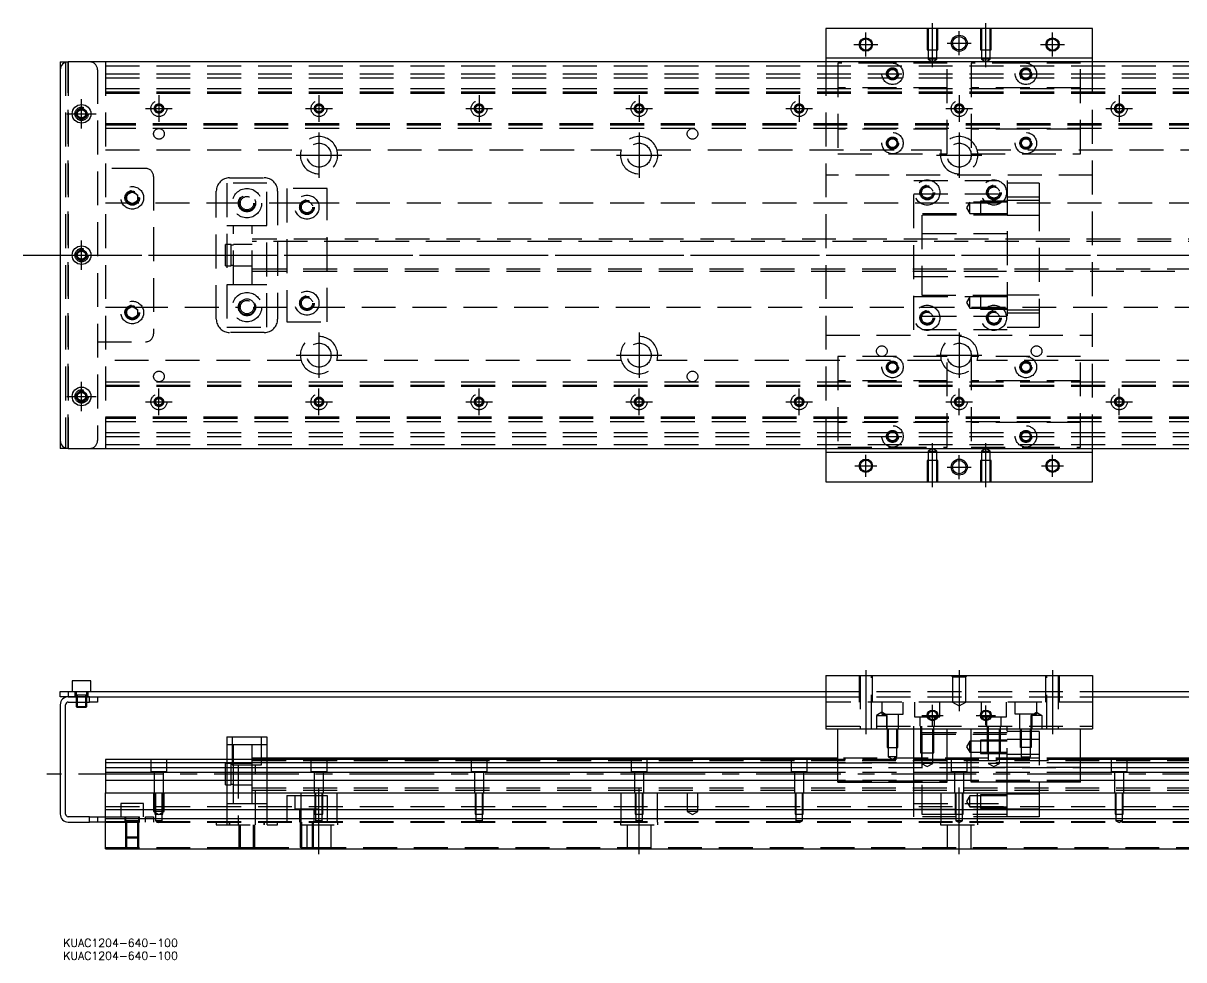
# Model space of a CAD drawing. Extents: x -14 to 856, y -264 to 87.
# Drawn here: x -13.9 to 421.2, y -264.3 to 87 of the extents above; entities that cross this region are included whole.
import ezdxf

# ---------------------------------------------------------------- set-up
doc = ezdxf.new("R2010")
doc.units = 0
doc.linetypes.add('CENTER', pattern=[50.8, 31.75, -6.35, 6.35, -6.35])
doc.linetypes.add('DASHED', pattern=[19.05, 12.7, -6.35])
doc.layers.get('0').update_dxf_attribs({"linetype": 'CONTINUOUS'})
doc.layers.add('CENTER', color=1, linetype='CENTER')
doc.styles.get("Standard").update_dxf_attribs({"font": 'txt.shx', "height": 3, "bigfont": 'bigfont.shx'})

# ---------------------------------------------------------------- blocks, each defined once
blk = doc.blocks.new('*U2')
at = {"color": 7, "linetype": 'CONTINUOUS'}
blk.add_text('KUAC1204-640-100', height=3, dxfattribs=at).set_placement((1.14, -259.45))
blk = doc.blocks.new('*U3')
at = {"color": 7, "linetype": 'CONTINUOUS'}
blk.add_text('KUAC1204-640-100', height=3, dxfattribs=at).set_placement((1.14, -264.3))

msp = doc.modelspace()

# ---------------------------------------------------------------- linework, layer by layer
at = {"color": 7, "linetype": 'CONTINUOUS'}
for p, q in [((387, 85), (287, 85)), ((287, 85), (287, 74)), ((387, 74), (387, 85)), ((287, 74), (387, 74)), ((287, 74), (287, 72.5)), ((387, 72.5), (387, 74)), ((0, 72.5), (0, -72.5)), ((0, 72.5), (3, 72.5)), ((671, 72.5), (3, 72.5)), ((6.5, 53.866026), (8, 54.73205)), ((6.5, 52.133974), (6.5, 53.866026)), ((8, 54.73205), (9.5, 53.866026)), ((9.5, 53.866026), (9.5, 52.133974)), ((8, 51.26795), (6.5, 52.133974)), ((9.5, 52.133974), (8, 51.26795)), ((6.5, 0.866026), (8, 1.73205)), ((6.5, -0.866026), (6.5, 0.866026)), ((8, 1.73205), (9.5, 0.866026)), ((9.5, 0.866026), (9.5, -0.866026)), ((8, -1.73205), (6.5, -0.866026)), ((9.5, -0.866026), (8, -1.73205)), ((6.5, -52.133974), (8, -51.26795)), ((6.5, -53.866026), (6.5, -52.133974)), ((8, -51.26795), (9.5, -52.133974)), ((9.5, -52.133974), (9.5, -53.866026)), ((8, -54.73205), (6.5, -53.866026)), ((9.5, -53.866026), (8, -54.73205)), ((3, -72.5), (0, -72.5)), ((3, -72.5), (671, -72.5)), ((287, -72.5), (287, -85)), ((387, -85), (387, -72.5)), ((387, -74), (287, -74)), ((287, -85), (387, -85)), ((11.5, -159.63), (4.5, -159.63)), ((4.5, -159.63), (4.5, -163.63)), ((11.5, -163.63), (11.5, -159.63)), ((287, -157.63), (387, -157.63)), ((287, -157.63), (287, -177.63)), ((387, -157.63), (387, -177.63)), ((0, -165.63), (0, -163.63)), ((0, -163.63), (3, -163.63)), ((3, -163.63), (3, -165.63)), ((3, -163.63), (287, -163.63)), ((387, -163.63), (671, -163.63)), ((3, -165.63), (0, -165.63)), ((0, -168.63), (0, -209.63)), ((2, -209.63), (2, -168.63)), ((3, -165.63), (11, -165.63)), ((11, -165.63), (3, -165.63)), ((3, -167.63), (11, -167.63)), ((6, -167.63), (6, -169.28)), ((6, -169.28), (10, -169.28)), ((6, -169.28), (6.35, -169.63)), ((6.35, -167.63), (6.35, -169.63)), ((9.65, -169.63), (6.35, -169.63)), ((9.65, -169.63), (9.65, -167.63)), ((9.65, -169.63), (10, -169.28)), ((10, -169.28), (10, -167.63)), ((11, -165.63), (287, -165.63)), ((11, -167.63), (11, -165.63)), ((14, -167.63), (11, -167.63)), ((14, -165.63), (14, -167.63)), ((387, -165.63), (663, -165.63)), ((287, -177.63), (387, -177.63)), ((291.5, -197.63), (291.5, -177.63)), ((332.5, -197.63), (332.5, -177.63)), ((341.5, -197.63), (341.5, -177.63)), ((382.5, -197.63), (382.5, -177.63)), ((62.5, -180.63), (62.5, -189.13)), ((62.5, -180.63), (77.5, -180.63)), ((77.5, -180.63), (77.5, -189.13)), ((291.5, -189.13), (17, -189.13)), ((17, -189.13), (17, -190.382272)), ((17, -190.382272), (17, -192.15668)), ((291.5, -190.382272), (17, -190.382272)), ((291.5, -188.63), (77.5, -188.63)), ((341.5, -189.13), (332.5, -189.13)), ((341.5, -190.382272), (332.5, -190.382272)), ((607, -188.63), (382.5, -188.63)), ((657, -189.13), (382.5, -189.13)), ((657, -190.382272), (382.5, -190.382272)), ((17, -192.15668), (291.5, -192.15668)), ((17, -192.15668), (17, -194.053076)), ((17, -194.053076), (17, -197.107372)), ((291.5, -194.053076), (17, -194.053076)), ((332.5, -192.15668), (341.5, -192.15668)), ((341.5, -194.053076), (332.5, -194.053076)), ((382.5, -192.15668), (657, -192.15668)), ((657, -194.053076), (382.5, -194.053076)), ((291.5, -197.107372), (17, -197.107372)), ((17, -197.107372), (17, -201.63)), ((291.5, -197.63), (332.5, -197.63)), ((341.5, -197.107372), (332.5, -197.107372)), ((382.5, -197.63), (341.5, -197.63)), ((657, -197.107372), (382.5, -197.107372)), ((17, -201.63), (657, -201.63)), ((17, -207.93), (17, -201.63)), ((17, -207.93), (657, -207.93)), ((17, -211.33), (17, -207.93)), ((11, -210.63), (3, -210.63)), ((3, -212.63), (11, -212.63)), ((11, -212.63), (11, -210.63)), ((11, -210.63), (14, -210.63)), ((14, -212.63), (11, -212.63)), ((14, -210.63), (14, -212.63)), ((14, -210.63), (17, -210.63)), ((17, -212.63), (14, -212.63)), ((17, -211.33), (657, -211.33)), ((17, -222.63), (17, -211.33)), ((17, -222.63), (657, -222.63))]:
    msp.add_line(p, q, dxfattribs=at)
at = {"color": 3, "linetype": 'DASHED'}
for p, q in [((325.000006, 85), (325.000006, 77)), ((325.35, 85), (325.35, 77)), ((328.65, 77), (328.65, 85)), ((328.999994, 77), (328.999994, 85)), ((345.000006, 85), (345.000006, 77)), ((345.35, 85), (345.35, 77)), ((348.65, 77), (348.65, 85)), ((348.999994, 77), (348.999994, 85)), ((325.000006, 77), (328.999994, 77)), ((325.35, 77), (325.35, 73.5)), ((328.65, 73.5), (328.65, 77)), ((345.000006, 77), (348.999994, 77)), ((345.35, 77), (345.35, 73.5)), ((348.65, 73.5), (348.65, 77)), ((2, 72.5), (2, -72.5)), ((3, 72.5), (3, -72.5)), ((3, -72.5), (3, 72.5)), ((3, 72.5), (3, -72.5)), ((3, -72.5), (3, 72.5)), ((17, 72.5), (17, -72.5)), ((17, 71), (657, 71)), ((287, 72.5), (287, -72.5)), ((291.5, 72), (291.5, 38)), ((312, 72), (291.5, 72)), ((332.5, 72), (312, 72)), ((328.65, 73.5), (325.35, 73.5)), ((325.35, 73.5), (327, 72.547372)), ((327, 72.547372), (328.65, 73.5)), ((332.5, 38), (332.5, 72)), ((362, 72), (341.5, 72)), ((341.5, 72), (341.5, 38)), ((348.65, 73.5), (345.35, 73.5)), ((345.35, 73.5), (347, 72.547372)), ((347, 72.547372), (348.65, 73.5)), ((382.5, 72), (362, 72)), ((382.5, 38), (382.5, 72)), ((387, -72.5), (387, 72.5)), ((14, 69.5), (14, -69.5)), ((17, 68), (657, 68)), ((17, 66.5), (657, 66.5)), ((17, 62.5), (657, 62.5)), ((17, 61.247728), (657, 61.247728)), ((17, 61.1147), (657, 61.1147)), ((17, 61.1), (657, 61.1)), ((332.5, 62.8), (291.5, 62.8)), ((382.5, 62.8), (341.5, 62.8)), ((17, 60.8), (657, 60.8)), ((6, 53), (6.030168, 53.346066)), ((657, 49.2), (17, 49.2)), ((657, 48.9), (17, 48.9)), ((657, 48.8853), (17, 48.8853)), ((657, 48.752272), (17, 48.752272)), ((657, 47.5), (17, 47.5)), ((332.5, 47.2), (291.5, 47.2)), ((382.5, 47.2), (341.5, 47.2)), ((17, 39.5), (90.291796, 39.5)), ((103.708204, 39.5), (210.291796, 39.5)), ((223.708204, 39.5), (330.291796, 39.5)), ((343.708204, 39.5), (450.291796, 39.5)), ((291.5, 38), (332.5, 38)), ((341.5, 38), (382.5, 38)), ((32, 32.5), (14, 32.5)), ((35, 29.5), (35, -29.5)), ((77.5, 27), (62.5, 27)), ((62.5, 27), (62.5, -27)), ((63.5, 29), (76.5, 29)), ((77.5, -27), (77.5, 27)), ((387, 30), (287, 30)), ((320, 28), (355, 28)), ((320, -28), (320, 28)), ((355, 28), (355, -28)), ((367, 27), (355, 27)), ((367, 27), (367, 21.748564)), ((25, 22.6547), (27, 23.809402)), ((25, 20.3453), (25, 22.6547)), ((27, 23.809402), (29, 22.6547)), ((29, 22.6547), (29, 20.3453)), ((29.483582, 21.786038), (29.5, 21.5)), ((58.5, -24), (58.5, 24)), ((81.5, 24), (81.5, -24)), ((100, 25), (85, 25)), ((85, 25), (85, -25)), ((100, -25), (100, 25)), ((320, 23), (355, 23)), ((26.359688, 19.5), (17, 19.5)), ((27, 19.190598), (25, 20.3453)), ((29, 20.3453), (27, 19.190598)), ((67.5, 19.5), (27.640312, 19.5)), ((91.030306, 19.5), (72.5, 19.5)), ((657, 19.5), (93.969694, 19.5)), ((341, 19.85352), (339.787564, 17.75352)), ((339.787564, 17.75352), (341, 15.65352)), ((341, 15.65352), (341, 19.85352)), ((355, 19.85352), (341, 19.85352)), ((345, 20.253516), (345, 15.253526)), ((355, 20.253516), (345, 20.253516)), ((367, 21.748564), (355, 21.748564)), ((367, 20.50352), (355, 20.50352)), ((367, 21.748564), (367, -21.748564)), ((355, 15.5), (320, 15.5)), ((323, 15), (323, -15)), ((355, 15), (323, 15)), ((341, 15.65352), (355, 15.65352)), ((345, 15.253526), (355, 15.253526)), ((355, 15.00352), (367, 15.00352)), ((65, 11), (62.5, 11)), ((65, -11), (65, 11)), ((72, 11), (65, 11)), ((72, 11), (65, 11)), ((72, -11), (72, 11)), ((77.5, 11), (72, 11)), ((367, 6), (72, 6)), ((607, 5.125), (72, 5.125)), ((355, 8), (320, 8)), ((367, 5.999994), (323, 5.999994)), ((607.005, 6), (367, 6)), ((6, 0), (6.023172, 0.30356)), ((62, 0), (62, 4)), ((64.1, 4), (62, 4)), ((62, -4), (62, 0)), ((64.1, 0), (64.1, 4)), ((65, 3.8), (64.1, 3.8)), ((64.1, -4), (64.1, 0)), ((72, 4), (65, 4)), ((72, 4), (65, 4)), ((62, -4), (64.1, -4)), ((64.1, -3.8), (65, -3.8)), ((65, -4), (72, -4)), ((65, -4), (72, -4)), ((72, -5.125), (607, -5.125)), ((72, -6), (367, -6)), ((320, -8), (355, -8)), ((323, -5.999994), (367, -5.999994)), ((367, -6), (607.005, -6)), ((62.5, -11), (65, -11)), ((65, -11), (72, -11)), ((65, -11), (72, -11)), ((72, -11), (77.5, -11)), ((320, -15.5), (355, -15.5)), ((323, -15), (355, -15)), ((341, -15.65352), (339.787564, -17.75352)), ((341, -19.85352), (341, -15.65352)), ((345, -15.65352), (341, -15.65352)), ((345, -15.253526), (345, -20.253516)), ((355, -15.253526), (345, -15.253526)), ((355, -15.65352), (345, -15.65352)), ((367, -15.00352), (355, -15.00352)), ((17, -19.5), (26.359688, -19.5)), ((24.5, -21.5), (24.534018, -21.088984)), ((25, -20.3453), (27, -19.190598)), ((25, -22.6547), (25, -20.3453)), ((27, -19.190598), (29, -20.3453)), ((27.640312, -19.5), (67.5, -19.5)), ((29, -20.3453), (29, -22.6547)), ((72.5, -19.5), (91.030306, -19.5)), ((93.969694, -19.5), (657, -19.5)), ((339.787564, -17.75352), (341, -19.85352)), ((341, -19.85352), (345, -19.85352)), ((345, -19.85352), (355, -19.85352)), ((345, -20.253516), (355, -20.253516)), ((355, -20.50352), (367, -20.50352)), ((367, -21.748564), (355, -21.748564)), ((367, -21.748564), (367, -27)), ((27, -23.809402), (25, -22.6547)), ((29, -22.6547), (27, -23.809402)), ((85, -25), (100, -25)), ((355, -23), (320, -23)), ((62.5, -27), (77.5, -27)), ((76.5, -29), (63.5, -29)), ((287, -30), (387, -30)), ((355, -28), (320, -28)), ((355, -27), (367, -27)), ((14, -32.5), (32, -32.5)), ((291.5, -38), (291.5, -72)), ((332.5, -38), (291.5, -38)), ((332.5, -72), (332.5, -38)), ((341.5, -38), (341.5, -72)), ((382.5, -38), (341.5, -38)), ((382.5, -72), (382.5, -38)), ((90.291796, -39.5), (17, -39.5)), ((210.291796, -39.5), (103.708204, -39.5)), ((330.291796, -39.5), (223.708204, -39.5)), ((450.291796, -39.5), (343.708204, -39.5)), ((17, -47.5), (657, -47.5)), ((332.5, -47.2), (291.5, -47.2)), ((382.5, -47.2), (341.5, -47.2)), ((17, -48.752272), (657, -48.752272)), ((17, -48.8853), (657, -48.8853)), ((17, -48.9), (657, -48.9)), ((17, -49.2), (657, -49.2)), ((6, -53), (6.030168, -52.653934)), ((657, -60.8), (17, -60.8)), ((657, -61.1), (17, -61.1)), ((657, -61.1147), (17, -61.1147)), ((657, -61.247728), (17, -61.247728)), ((657, -62.5), (17, -62.5)), ((332.5, -62.8), (291.5, -62.8)), ((382.5, -62.8), (341.5, -62.8)), ((17, -66.5), (657, -66.5)), ((17, -68), (657, -68)), ((17, -71), (657, -71)), ((291.5, -72), (312, -72)), ((312, -72), (332.5, -72)), ((327, -72.547372), (325.35, -73.5)), ((325.35, -73.5), (327, -73.5)), ((325.35, -73.5), (325.35, -77)), ((328.65, -73.5), (327, -72.547372)), ((327, -73.5), (328.65, -73.5)), ((328.65, -77), (328.65, -73.5)), ((341.5, -72), (362, -72)), ((347, -72.547372), (345.35, -73.5)), ((345.35, -73.5), (347, -73.5)), ((345.35, -73.5), (345.35, -77)), ((348.65, -73.5), (347, -72.547372)), ((347, -73.5), (348.65, -73.5)), ((348.65, -77), (348.65, -73.5)), ((362, -72), (382.5, -72)), ((328.999994, -77), (325.000006, -77)), ((325.000006, -77), (325.000006, -85)), ((325.35, -77), (325.35, -85)), ((328.65, -85), (328.65, -77)), ((328.999994, -85), (328.999994, -77)), ((348.999994, -77), (345.000006, -77)), ((345.000006, -77), (345.000006, -85)), ((345.35, -77), (345.35, -85)), ((348.65, -85), (348.65, -77)), ((348.999994, -85), (348.999994, -77)), ((299.500006, -157.63), (299.500006, -167.63)), ((299.9, -157.63), (299.9, -177.63)), ((304.1, -177.63), (304.1, -157.63)), ((304.499994, -167.63), (304.499994, -157.63)), ((334.5, -158.13), (334, -157.63)), ((334.5, -158.13), (334.5, -167.63)), ((334.5, -158.13), (339.5, -158.13)), ((339.5, -158.13), (340, -157.63)), ((339.5, -167.63), (339.5, -158.13)), ((369.500006, -167.63), (369.500006, -157.63)), ((369.9, -177.63), (369.9, -157.63)), ((374.1, -157.63), (374.1, -177.63)), ((374.499994, -157.63), (374.499994, -167.63)), ((5.5, -163.63), (5.5, -165.63)), ((6, -163.63), (6, -167.63)), ((10, -165.03), (6, -165.03)), ((6.35, -165.03), (6.35, -167.63)), ((9.65, -167.63), (9.65, -165.03)), ((10, -167.63), (10, -163.63)), ((10.5, -165.63), (10.5, -163.63)), ((287, -163.63), (387, -163.63)), ((287, -165.63), (387, -165.63)), ((334.5, -167.63), (287, -167.63)), ((308, -167.63), (308, -172.13)), ((316, -172.13), (316, -167.63)), ((320.25, -167.63), (320.25, -173.13)), ((329.75, -173.13), (329.75, -167.63)), ((339.5, -167.63), (334.5, -167.63)), ((334.5, -167.63), (337, -169.073376)), ((337, -169.073376), (339.5, -167.63)), ((387, -167.63), (339.5, -167.63)), ((345.25, -167.63), (345.25, -173.13)), ((354.75, -173.13), (354.75, -167.63)), ((358, -172.13), (358, -167.63)), ((366, -167.63), (366, -172.13)), ((308, -171.4753), (306, -172.63)), ((306, -172.63), (310, -172.63)), ((306, -172.63), (306, -177.63)), ((310, -172.63), (308, -171.4753)), ((308, -172.13), (316, -172.13)), ((309.75, -172.13), (309.75, -177.63)), ((310, -177.63), (310, -172.63)), ((314.25, -177.63), (314.25, -172.13)), ((320.25, -173.13), (329.75, -173.13)), ((322.25, -173.13), (322.25, -176.63)), ((327.75, -176.63), (327.75, -173.13)), ((345.25, -173.13), (354.75, -173.13)), ((347.25, -173.13), (347.25, -176.63)), ((352.75, -176.63), (352.75, -173.13)), ((366, -172.13), (358, -172.13)), ((359.75, -177.63), (359.75, -172.13)), ((364, -172.63), (366, -171.4753)), ((368, -172.63), (364, -172.63)), ((364, -177.63), (364, -172.63)), ((364.25, -172.13), (364.25, -177.63)), ((366, -171.4753), (368, -172.63)), ((368, -172.63), (368, -177.63)), ((287, -176.63), (387, -176.63)), ((310.000006, -177.63), (310.000006, -184.63)), ((310.35, -177.63), (310.35, -184.63)), ((313.65, -184.63), (313.65, -177.63)), ((313.999994, -184.63), (313.999994, -177.63)), ((320, -177.63), (320, -176.63)), ((320, -189.13), (320, -177.63)), ((322.500006, -176.63), (322.500006, -186.63)), ((322.9, -176.63), (322.9, -190.63)), ((327.1, -190.63), (327.1, -176.63)), ((327.499994, -186.63), (327.499994, -176.63)), ((347.500006, -176.63), (347.500006, -186.63)), ((347.9, -176.63), (347.9, -190.63)), ((352.1, -190.63), (352.1, -176.63)), ((352.499994, -186.63), (352.499994, -176.63)), ((355, -177.63), (355, -176.63)), ((355, -197.63), (355, -177.63)), ((360.000006, -184.63), (360.000006, -177.63)), ((360.35, -184.63), (360.35, -177.63)), ((363.65, -177.63), (363.65, -184.63)), ((363.999994, -177.63), (363.999994, -184.63)), ((64.5, -180.63), (64.5, -191.13)), ((75.5, -191.13), (75.5, -180.63)), ((355, -179.13), (320, -179.13)), ((323, -179.63), (323, -209.63)), ((323, -179.63), (355, -179.63)), ((341, -182.28), (339.787564, -184.38)), ((341, -186.48), (341, -182.28)), ((345, -182.28), (341, -182.28)), ((345, -181.880006), (345, -186.879994)), ((347.500006, -181.880006), (345, -181.880006)), ((355, -182.28), (345, -182.28)), ((352.499994, -181.880006), (347.500006, -181.880006)), ((355, -181.880006), (352.499994, -181.880006)), ((360.000006, -178.63), (355, -178.63)), ((367, -181.63), (355, -181.63)), ((363.999994, -178.63), (360.000006, -178.63)), ((367, -178.63), (363.999994, -178.63)), ((367, -178.63), (367, -197.63)), ((65, -183.63), (62.5, -183.63)), ((65, -189.13), (65, -183.63)), ((72, -183.63), (65, -183.63)), ((72, -189.13), (72, -183.63)), ((77.5, -183.63), (72, -183.63)), ((310.000006, -184.63), (313.999994, -184.63)), ((310.35, -184.63), (310.35, -188.13)), ((313.65, -188.13), (313.65, -184.63)), ((322.500006, -186.63), (327.499994, -186.63)), ((339.787564, -184.38), (341, -186.48)), ((341, -186.48), (345, -186.48)), ((345, -186.48), (355, -186.48)), ((345, -186.879994), (355, -186.879994)), ((347.500006, -186.63), (352.499994, -186.63)), ((363.999994, -184.63), (360.000006, -184.63)), ((360.35, -188.13), (360.35, -184.63)), ((363.65, -184.63), (363.65, -188.13)), ((34, -189.13), (34, -193.63)), ((40, -193.63), (40, -189.13)), ((62, -198.63), (62, -190.63)), ((62.5, -190.63), (62, -190.63)), ((62.5, -189.13), (62.5, -201.63)), ((64.1, -190.63), (62.5, -190.63)), ((64.1, -198.63), (64.1, -190.63)), ((65, -190.83), (64.1, -190.83)), ((64.5, -191.13), (75.5, -191.13)), ((65, -194.63), (65, -189.13)), ((72, -190.63), (65, -190.63)), ((66.75, -191.13), (66.75, -213.63)), ((77.5, -188.63), (72, -188.63)), ((72, -194.63), (72, -189.13)), ((72, -189.505), (607, -189.505)), ((73.25, -213.63), (73.25, -191.13)), ((77.5, -189.13), (77.5, -201.63)), ((94, -189.13), (94, -193.63)), ((100, -193.63), (100, -189.13)), ((154, -189.13), (154, -193.63)), ((160, -193.63), (160, -189.13)), ((214, -189.13), (214, -193.63)), ((220, -193.63), (220, -189.13)), ((274, -189.13), (274, -193.63)), ((280, -193.63), (280, -189.13)), ((382.5, -188.63), (291.5, -188.63)), ((332.5, -189.13), (291.5, -189.13)), ((332.5, -190.382272), (291.5, -190.382272)), ((291.5, -190.427056), (332.5, -190.427056)), ((313.65, -188.13), (310.35, -188.13)), ((310.35, -188.13), (312, -189.082628)), ((312, -189.082628), (313.65, -188.13)), ((320, -197.63), (320, -189.13)), ((327.1, -190.63), (322.9, -190.63)), ((322.9, -190.63), (325, -191.842436)), ((325, -191.842436), (327.1, -190.63)), ((367, -188.630006), (332.5, -188.630006)), ((334, -189.13), (334, -193.63)), ((340, -193.63), (340, -189.13)), ((382.5, -189.13), (341.5, -189.13)), ((382.5, -190.382272), (341.5, -190.382272)), ((382.5, -190.427056), (341.5, -190.427056)), ((352.1, -190.63), (347.9, -190.63)), ((347.9, -190.63), (350, -191.842436)), ((350, -191.842436), (352.1, -190.63)), ((355, -187.13), (367, -187.13)), ((360.35, -188.13), (363.65, -188.13)), ((362, -189.082628), (360.35, -188.13)), ((363.65, -188.13), (362, -189.082628)), ((394, -189.13), (394, -193.63)), ((400, -193.63), (400, -189.13)), ((34, -193.63), (40, -193.63)), ((35.25, -193.63), (35.25, -201.63)), ((38.75, -201.63), (38.75, -193.63)), ((65, -201.63), (65, -194.63)), ((72, -201.63), (72, -194.63)), ((94, -193.63), (100, -193.63)), ((95.25, -193.63), (95.25, -201.63)), ((98.75, -201.63), (98.75, -193.63)), ((154, -193.63), (160, -193.63)), ((155.25, -193.63), (155.25, -201.63)), ((158.75, -201.63), (158.75, -193.63)), ((214, -193.63), (220, -193.63)), ((215.25, -193.63), (215.25, -201.63)), ((218.75, -201.63), (218.75, -193.63)), ((274, -193.63), (280, -193.63)), ((275.25, -193.63), (275.25, -201.63)), ((278.75, -201.63), (278.75, -193.63)), ((291.5, -192.13), (332.5, -192.13)), ((291.5, -192.15668), (332.5, -192.15668)), ((332.5, -194.053076), (291.5, -194.053076)), ((334, -193.63), (340, -193.63)), ((335.25, -193.63), (335.25, -201.63)), ((338.75, -201.63), (338.75, -193.63)), ((382.5, -192.13), (341.5, -192.13)), ((341.5, -192.15668), (382.5, -192.15668)), ((382.5, -194.053076), (341.5, -194.053076)), ((394, -193.63), (400, -193.63)), ((395.25, -193.63), (395.25, -201.63)), ((398.75, -201.63), (398.75, -193.63)), ((62, -198.63), (62.5, -198.63)), ((62.5, -198.63), (64.1, -198.63)), ((64.1, -198.43), (65, -198.43)), ((65, -198.63), (72, -198.63)), ((72, -199.755), (607, -199.755)), ((332.5, -197.107372), (291.5, -197.107372)), ((291.5, -197.13), (332.5, -197.13)), ((320, -201.63), (320, -197.63)), ((382.5, -197.107372), (341.5, -197.107372)), ((382.5, -197.13), (341.5, -197.13)), ((355, -201.63), (355, -197.63)), ((367, -197.63), (367, -201.63)), ((35, -201.63), (35, -208.63)), ((35.500006, -201.63), (35.500006, -207.93)), ((35.75, -201.63), (35.75, -209.63)), ((38.25, -209.63), (38.25, -201.63)), ((38.499994, -207.93), (38.499994, -201.63)), ((39, -208.63), (39, -201.63)), ((62.5, -201.63), (62.5, -207.93)), ((65, -205.63), (65, -201.63)), ((72, -200.63), (607, -200.63)), ((72, -205.63), (72, -201.63)), ((77.5, -201.63), (77.5, -207.93)), ((85, -202.63), (95.500006, -202.63)), ((85, -202.63), (85, -207.93)), ((88, -202.63), (88, -207.63)), ((90.291796, -212.63), (90.291796, -201.63)), ((95.500006, -201.63), (95.500006, -207.93)), ((95.500006, -202.63), (98.499994, -202.63)), ((95.75, -201.63), (95.75, -209.63)), ((97, -207.63), (97, -202.63)), ((98.25, -209.63), (98.25, -201.63)), ((98.499994, -207.93), (98.499994, -201.63)), ((98.499994, -202.63), (100, -202.63)), ((100, -202.63), (100, -207.93)), ((103.708204, -201.63), (103.708204, -212.63)), ((155.500006, -201.63), (155.500006, -207.93)), ((155.75, -201.63), (155.75, -209.63)), ((158.25, -209.63), (158.25, -201.63)), ((158.499994, -207.93), (158.499994, -201.63)), ((210.291796, -212.63), (210.291796, -201.63)), ((215.500006, -201.63), (215.500006, -207.93)), ((215.75, -201.63), (215.75, -209.63)), ((218.25, -209.63), (218.25, -201.63)), ((218.499994, -207.93), (218.499994, -201.63)), ((223.708204, -201.63), (223.708204, -212.63)), ((235, -201.63), (235, -208.63)), ((239, -208.63), (239, -201.63)), ((275.500006, -201.63), (275.500006, -207.93)), ((275.75, -201.63), (275.75, -209.63)), ((278.25, -209.63), (278.25, -201.63)), ((278.499994, -207.93), (278.499994, -201.63)), ((320, -205.63), (320, -201.63)), ((330.291796, -212.63), (330.291796, -201.63)), ((335.500006, -201.63), (335.500006, -207.93)), ((335.75, -201.63), (335.75, -209.63)), ((338.25, -209.63), (338.25, -201.63)), ((338.499994, -207.93), (338.499994, -201.63)), ((341, -202.78), (339.787564, -204.88)), ((341, -206.98), (341, -202.78)), ((345, -202.78), (341, -202.78)), ((343.708204, -201.63), (343.708204, -212.63)), ((345, -202.380006), (345, -207.379994)), ((355, -202.380006), (345, -202.380006)), ((355, -202.78), (345, -202.78)), ((355, -210.63), (355, -201.63)), ((367, -202.13), (355, -202.13)), ((367, -201.63), (367, -207.93)), ((395.500006, -201.63), (395.500006, -207.93)), ((395.75, -201.63), (395.75, -209.63)), ((398.25, -209.63), (398.25, -201.63)), ((398.499994, -207.93), (398.499994, -201.63)), ((17, -206.78), (657, -206.78)), ((31.25, -205.63), (22.75, -205.63)), ((22.75, -205.63), (22.75, -207.93)), ((22.75, -207.93), (22.75, -210.63)), ((31.25, -207.93), (31.25, -205.63)), ((31.25, -210.63), (31.25, -207.93)), ((39, -208.63), (35, -208.63)), ((35, -208.63), (37, -209.7847)), ((35.500006, -207.93), (35.500006, -209.63)), ((37, -209.7847), (39, -208.63)), ((38.499994, -209.63), (38.499994, -207.93)), ((62.5, -205.63), (65, -205.63)), ((62.5, -207.93), (62.5, -211.33)), ((65, -205.63), (72, -205.63)), ((72, -205.63), (77.5, -205.63)), ((77.5, -207.93), (77.5, -211.33)), ((85, -207.93), (85, -211.33)), ((88, -207.63), (97, -207.63)), ((89.75, -207.63), (89.75, -212.63)), ((95.25, -212.63), (95.25, -207.63)), ((95.500006, -207.93), (95.500006, -209.63)), ((98.499994, -209.63), (98.499994, -207.93)), ((100, -207.93), (100, -211.33)), ((155.500006, -207.93), (155.500006, -209.63)), ((158.499994, -209.63), (158.499994, -207.93)), ((215.500006, -207.93), (215.500006, -209.63)), ((218.499994, -209.63), (218.499994, -207.93)), ((239, -208.63), (235, -208.63)), ((235, -208.63), (237, -209.7847)), ((237, -209.7847), (239, -208.63)), ((275.500006, -207.93), (275.500006, -209.63)), ((278.499994, -209.63), (278.499994, -207.93)), ((320, -205.63), (355, -205.63)), ((320, -207.93), (320, -205.63)), ((320, -207.905918), (355, -207.905918)), ((323, -207.905918), (320, -207.905918)), ((320, -210.63), (320, -207.93)), ((355, -207.905918), (323, -207.905918)), ((335.500006, -207.93), (335.500006, -209.63)), ((338.499994, -209.63), (338.499994, -207.93)), ((339.787564, -204.88), (341, -206.98)), ((341, -206.98), (345, -206.98)), ((345, -206.98), (355, -206.98)), ((345, -207.379994), (355, -207.379994)), ((355, -207.63), (367, -207.63)), ((367, -207.93), (367, -209.63)), ((395.500006, -207.93), (395.500006, -209.63)), ((398.499994, -209.63), (398.499994, -207.93)), ((17, -210.63), (32, -210.63)), ((17, -212.48), (657, -212.48)), ((17, -212.63), (657, -212.63)), ((24.25, -210.63), (24.25, -212.63)), ((29.500006, -212.23), (24.499994, -212.23)), ((24.5, -210.63), (24.5, -222.13)), ((24.9, -212.23), (24.9, -222.13)), ((29.1, -222.13), (29.1, -212.23)), ((29.5, -222.13), (29.5, -210.63)), ((29.75, -212.63), (29.75, -210.63)), ((32, -212.63), (32, -210.63)), ((32, -210.63), (35, -210.63)), ((35, -210.63), (35, -212.63)), ((35.500006, -209.63), (38.499994, -209.63)), ((35.75, -209.63), (35.75, -212.13)), ((38.25, -212.13), (35.75, -212.13)), ((35.75, -212.13), (37, -212.851688)), ((37, -212.851688), (38.25, -212.13)), ((38.25, -212.13), (38.25, -209.63)), ((58.5, -212.63), (58.5, -213.63)), ((62.5, -211.33), (62.5, -212.63)), ((62.5, -212.63), (62.5, -213.63)), ((63.5, -213.63), (63.5, -212.63)), ((63.5, -212.63), (63.5, -213.63)), ((76.5, -212.63), (76.5, -213.63)), ((76.5, -213.63), (76.5, -212.63)), ((77.5, -211.33), (77.5, -213.63)), ((81.5, -213.63), (81.5, -212.63)), ((85, -211.33), (85, -212.63)), ((90, -212.63), (90, -213.63)), ((90.000006, -212.63), (90.000006, -222.13)), ((90.4, -212.63), (90.4, -222.13)), ((94.6, -222.13), (94.6, -212.63)), ((94.999994, -222.13), (94.999994, -212.63)), ((95.500006, -209.63), (98.499994, -209.63)), ((95.75, -209.63), (95.75, -212.13)), ((98.25, -212.13), (95.75, -212.13)), ((95.75, -212.13), (97, -212.851688)), ((97, -212.851688), (98.25, -212.13)), ((98.25, -212.13), (98.25, -209.63)), ((100, -211.33), (100, -212.63)), ((104, -213.63), (104, -212.63)), ((155.500006, -209.63), (158.499994, -209.63)), ((155.75, -209.63), (155.75, -212.13)), ((158.25, -212.13), (155.75, -212.13)), ((155.75, -212.13), (157, -212.851688)), ((157, -212.851688), (158.25, -212.13)), ((158.25, -212.13), (158.25, -209.63)), ((210, -212.63), (210, -213.63)), ((215.500006, -209.63), (218.499994, -209.63)), ((215.75, -209.63), (215.75, -212.13)), ((218.25, -212.13), (215.75, -212.13)), ((215.75, -212.13), (217, -212.851688)), ((217, -212.851688), (218.25, -212.13)), ((218.25, -212.13), (218.25, -209.63)), ((224, -213.63), (224, -212.63)), ((275.500006, -209.63), (278.499994, -209.63)), ((275.75, -209.63), (275.75, -212.13)), ((278.25, -212.13), (275.75, -212.13)), ((275.75, -212.13), (277, -212.851688)), ((277, -212.851688), (278.25, -212.13)), ((278.25, -212.13), (278.25, -209.63)), ((355, -210.63), (320, -210.63)), ((323, -209.63), (355, -209.63)), ((330, -212.63), (330, -213.63)), ((335.500006, -209.63), (338.499994, -209.63)), ((335.75, -209.63), (335.75, -212.13)), ((338.25, -212.13), (335.75, -212.13)), ((335.75, -212.13), (337, -212.851688)), ((337, -212.851688), (338.25, -212.13)), ((338.25, -212.13), (338.25, -209.63)), ((344, -213.63), (344, -212.63)), ((367, -210.63), (355, -210.63)), ((367, -209.63), (367, -210.63)), ((395.500006, -209.63), (398.499994, -209.63)), ((395.75, -209.63), (395.75, -212.13)), ((398.25, -212.13), (395.75, -212.13)), ((395.75, -212.13), (397, -212.851688)), ((397, -212.851688), (398.25, -212.13)), ((398.25, -212.13), (398.25, -209.63)), ((58.5, -213.63), (81.5, -213.63)), ((67.000006, -213.63), (67.000006, -222.13)), ((67.5, -213.63), (67.5, -222.13)), ((72.5, -222.13), (72.5, -213.63)), ((72.999994, -222.13), (72.999994, -213.63)), ((90, -213.63), (104, -213.63)), ((92.5, -213.63), (92.5, -222.63)), ((101.5, -222.63), (101.5, -213.63)), ((210, -213.63), (224, -213.63)), ((212.5, -213.63), (212.5, -222.63)), ((221.5, -222.63), (221.5, -213.63)), ((330, -213.63), (344, -213.63)), ((332.5, -213.63), (332.5, -222.63)), ((341.5, -222.63), (341.5, -213.63)), ((24.5, -218.23), (29.5, -218.23)), ((24.5, -218.23), (24.9, -218.63)), ((29.1, -218.63), (24.9, -218.63)), ((29.1, -218.63), (29.5, -218.23)), ((17, -222.13), (67.000006, -222.13)), ((25.500008, -222.63), (25.500008, -222.13)), ((26.359688, -222.13), (26.359688, -222.63)), ((27.640312, -222.63), (27.640312, -222.13)), ((28.499992, -222.13), (28.499992, -222.63)), ((67.5, -222.13), (67.000006, -222.13)), ((67.000006, -222.63), (67.000006, -222.13)), ((67.000006, -222.13), (67.5, -222.13)), ((67.5, -222.13), (72.5, -222.13)), ((67.5, -222.13), (67.5, -222.63)), ((72.999994, -222.13), (72.5, -222.13)), ((72.5, -222.63), (72.5, -222.13)), ((72.5, -222.13), (72.999994, -222.13)), ((72.999994, -222.13), (72.999994, -222.63)), ((72.999994, -222.13), (90.500006, -222.13)), ((90.500006, -222.13), (90.000006, -222.13)), ((90.500006, -222.63), (90.500006, -222.13)), ((90.500006, -222.13), (91.030306, -222.13)), ((91.030306, -222.13), (93.969694, -222.13)), ((91.030306, -222.13), (91.030306, -222.63)), ((93.969694, -222.63), (93.969694, -222.13)), ((93.969694, -222.13), (94.499994, -222.13)), ((94.999994, -222.13), (94.499994, -222.13)), ((94.499994, -222.13), (94.499994, -222.63)), ((94.499994, -222.13), (657, -222.13))]:
    msp.add_line(p, q, dxfattribs=at)
at = {"color": 3, "linetype": 'CONTINUOUS'}
for centre, radius in [((302, 79), 2.5), ((372, 79), 2.5), ((302, -79), 2.5), ((372, -79), 2.5), ((327, -172.63), 2), ((347, -172.63), 2)]:
    msp.add_circle(centre, radius, dxfattribs=at)
at = {"color": 7, "linetype": 'CONTINUOUS'}
for centre, radius in [((302, 79), 2.1), ((337, 79.5), 3), ((337, 79.5), 2.5), ((372, 79), 2.1), ((8, 53), 3.5), ((8, 0), 3.5), ((8, -53), 3.5), ((302, -79), 2.1), ((337, -79.5), 3), ((337, -79.5), 2.5), ((372, -79), 2.1), ((327, -172.63), 1.65), ((347, -172.63), 1.65)]:
    msp.add_circle(centre, radius, dxfattribs=at)
at = {"color": 3, "linetype": 'DASHED'}
for centre, radius in [((312, 68), 4), ((312, 68), 2.25), ((312, 68), 2), ((312, 68), 1.65), ((362, 68), 4), ((362, 68), 2.25), ((362, 68), 2), ((362, 68), 1.65), ((37, 55), 3), ((37, 55), 1.75), ((97, 55), 3), ((97, 55), 1.75), ((157, 55), 3), ((157, 55), 1.75), ((217, 55), 3), ((217, 55), 1.75), ((277, 55), 3), ((277, 55), 1.75), ((337, 55), 3), ((337, 55), 1.75), ((397, 55), 3), ((397, 55), 1.75), ((8, 53), 2.5), ((8, 53), 2), ((37, 55), 1.5), ((37, 55), 1.25), ((97, 55), 1.5), ((97, 55), 1.25), ((157, 55), 1.5), ((157, 55), 1.25), ((217, 55), 1.5), ((217, 55), 1.25), ((277, 55), 1.5), ((277, 55), 1.25), ((337, 55), 1.5), ((337, 55), 1.25), ((397, 55), 1.5), ((397, 55), 1.25), ((37, 45.5), 2), ((237, 45.5), 2), ((312, 42), 4), ((312, 42), 2.25), ((312, 42), 2), ((312, 42), 1.65), ((362, 42), 4), ((362, 42), 2.25), ((362, 42), 2), ((362, 42), 1.65), ((97, 37.5), 4.5), ((217, 37.5), 4.5), ((337, 37.5), 4.5), ((325, 23.5), 4.75), ((325, 23.5), 2.75), ((350, 23.5), 4.75), ((350, 23.5), 2.75), ((27, 21.5), 4.25), ((27, 21.5), 2.75), ((27, 21.5), 2.5), ((27, 21.5), 2.1), ((70, 19.5), 5.5), ((70, 19.5), 3.25), ((70, 19.5), 3), ((70, 19.5), 2.5), ((92.5, 18), 4.5), ((325, 23.5), 2.5), ((325, 23.5), 2.1), ((350, 23.5), 2.5), ((350, 23.5), 2.1), ((92.5, 18), 2.75), ((92.5, 18), 2.5), ((92.5, 18), 2.1), ((8, 0), 2.5), ((8, 0), 2), ((27, -21.5), 4.25), ((70, -19.5), 5.5), ((70, -19.5), 3.25), ((70, -19.5), 3), ((70, -19.5), 2.5), ((92.5, -18), 4.5), ((92.5, -18), 2.75), ((92.5, -18), 2.5), ((92.5, -18), 2.1), ((27, -21.5), 2.75), ((27, -21.5), 2.5), ((27, -21.5), 2.1), ((325, -23.5), 4.75), ((325, -23.5), 2.75), ((325, -23.5), 2.5), ((325, -23.5), 2.1), ((350, -23.5), 4.75), ((350, -23.5), 2.75), ((350, -23.5), 2.5), ((350, -23.5), 2.1), ((97, -37.5), 4.5), ((217, -37.5), 4.5), ((308, -36), 2), ((337, -37.5), 4.5), ((366, -36), 2), ((312, -42), 4), ((362, -42), 4), ((37, -45.5), 2), ((237, -45.5), 2), ((312, -42), 2.25), ((312, -42), 2), ((312, -42), 1.65), ((362, -42), 2.25), ((362, -42), 2), ((362, -42), 1.65), ((8, -53), 2.5), ((8, -53), 2), ((37, -55), 3), ((97, -55), 3), ((157, -55), 3), ((217, -55), 3), ((277, -55), 3), ((337, -55), 3), ((397, -55), 3), ((37, -55), 1.75), ((37, -55), 1.5), ((37, -55), 1.25), ((97, -55), 1.75), ((97, -55), 1.5), ((97, -55), 1.25), ((157, -55), 1.75), ((157, -55), 1.5), ((157, -55), 1.25), ((217, -55), 1.75), ((217, -55), 1.5), ((217, -55), 1.25), ((277, -55), 1.75), ((277, -55), 1.5), ((277, -55), 1.25), ((337, -55), 1.75), ((337, -55), 1.5), ((337, -55), 1.25), ((397, -55), 1.75), ((397, -55), 1.5), ((397, -55), 1.25), ((312, -68), 4), ((362, -68), 4), ((312, -68), 2.25), ((312, -68), 2), ((312, -68), 1.65), ((362, -68), 2.25), ((362, -68), 2), ((362, -68), 1.65)]:
    msp.add_circle(centre, radius, dxfattribs=at)
at = {"color": 7, "linetype": 'CONTINUOUS'}
for centre, radius, start, end in [((3, 69.5), 3, 90, 180), ((8, 53), 1.65, 155.380023, 180), ((8, 53), 1.65, 180, 204.619977), ((8, 53), 1.65, 144.619977, 155.380023), ((8, 53), 1.65, 204.619977, 215.380023), ((8, 53), 1.65, 95.380023, 144.619977), ((8, 53), 1.65, 84.619977, 95.380023), ((8, 53), 1.65, 35.380023, 84.619977), ((8, 53), 1.65, 24.619977, 35.380023), ((8, 53), 1.65, 324.619977, 335.380023), ((8, 53), 1.65, 335.380023, 24.619977), ((8, 53), 1.65, 215.380023, 264.619977), ((8, 53), 1.65, 264.619977, 275.380023), ((8, 53), 1.65, 275.380023, 324.619977), ((8, 0), 1.65, 155.380023, 180), ((8, 0), 1.65, 180, 204.619977), ((8, 0), 1.65, 144.619977, 155.380023), ((8, 0), 1.65, 95.380023, 144.619977), ((8, 0), 1.65, 84.619977, 95.380023), ((8, 0), 1.65, 35.380023, 84.619977), ((8, 0), 1.65, 24.619977, 35.380023), ((8, 0), 1.65, 335.380023, 24.619977), ((8, 0), 1.65, 204.619977, 215.380023), ((8, 0), 1.65, 215.380023, 264.619977), ((8, 0), 1.65, 264.619977, 275.380023), ((8, 0), 1.65, 275.380023, 324.619977), ((8, 0), 1.65, 324.619977, 335.380023), ((8, -53), 1.65, 144.619977, 155.380023), ((8, -53), 1.65, 95.380023, 144.619977), ((8, -53), 1.65, 84.619977, 95.380023), ((8, -53), 1.65, 35.380023, 84.619977), ((8, -53), 1.65, 24.619977, 35.380023), ((8, -53), 1.65, 155.380023, 180), ((8, -53), 1.65, 180, 204.619977), ((8, -53), 1.65, 204.619977, 215.380023), ((8, -53), 1.65, 215.380023, 264.619977), ((8, -53), 1.65, 264.619977, 275.380023), ((8, -53), 1.65, 275.380023, 324.619977), ((8, -53), 1.65, 324.619977, 335.380023), ((8, -53), 1.65, 335.380023, 24.619977), ((3, -69.5), 3, 180, 270), ((3, -168.63), 3, 90, 180), ((3, -168.63), 1, 90, 180), ((3, -209.63), 3, 180, 270), ((3, -209.63), 1, 180, 270)]:
    msp.add_arc(centre, radius, start, end, dxfattribs=at)
at = {"color": 3, "linetype": 'DASHED'}
for centre, radius, start, end in [((11, 69.5), 3, 0, 90), ((97, 37.5), 7, 16.60155, 163.39845), ((217, 37.5), 7, 16.60155, 163.39845), ((337, 37.5), 7, 16.60155, 163.39845), ((97, 37.5), 7, 163.39845, 16.60155), ((217, 37.5), 7, 163.39845, 16.60155), ((337, 37.5), 7, 163.39845, 16.60155), ((32, 29.5), 3, 0, 90), ((63.5, 24), 5, 90, 180), ((76.5, 24), 5, 0, 90), ((70, 19.5), 3, 180, 0), ((70, -19.5), 3, 0, 180), ((63.5, -24), 5, 180, 270), ((76.5, -24), 5, 270, 0), ((32, -29.5), 3, 270, 0), ((97, -37.5), 7, 343.39845, 196.60155), ((217, -37.5), 7, 343.39845, 196.60155), ((337, -37.5), 7, 343.39845, 196.60155), ((97, -37.5), 7, 196.60155, 343.39845), ((217, -37.5), 7, 196.60155, 343.39845), ((337, -37.5), 7, 196.60155, 343.39845), ((11, -69.5), 3, 270, 0)]:
    msp.add_arc(centre, radius, start, end, dxfattribs=at)
at = {"layer": 'CENTER', "color": 1, "linetype": 'CENTER'}
for p, q in [((302, 74.5), (302, 83.5)), ((327, 70.547372), (327, 87)), ((337, 75), (337, 84)), ((347, 70.547372), (347, 87)), ((372, 74.5), (372, 83.5)), ((297.5, 79), (306.5, 79)), ((332.5, 79.5), (341.5, 79.5)), ((367.5, 79), (376.5, 79)), ((8, 47.5), (8, 58.5)), ((37, 60), (37, 50)), ((97, 60), (97, 50)), ((157, 60), (157, 50)), ((217, 60), (217, 50)), ((277, 60), (277, 50)), ((337, 60), (337, 50)), ((397, 60), (397, 50)), ((2.5, 53), (13.5, 53)), ((32, 55), (42, 55)), ((92, 55), (102, 55)), ((152, 55), (162, 55)), ((212, 55), (222, 55)), ((272, 55), (282, 55)), ((332, 55), (342, 55)), ((392, 55), (402, 55)), ((97, 46), (97, 29)), ((217, 46), (217, 29)), ((337, 46), (337, 29)), ((88.5, 37.5), (105.5, 37.5)), ((208.5, 37.5), (225.5, 37.5)), ((328.5, 37.5), (345.5, 37.5)), ((8, -5.5), (8, 5.5)), ((-13.881395, 0), (704.180498, 0)), ((-5, 0), (699, 0)), ((97, -29), (97, -46)), ((217, -29), (217, -46)), ((337, -29), (337, -46)), ((88.5, -37.5), (105.5, -37.5)), ((208.5, -37.5), (225.5, -37.5)), ((328.5, -37.5), (345.5, -37.5)), ((8, -58.5), (8, -47.5)), ((37, -60), (37, -50)), ((97, -60), (97, -50)), ((157, -60), (157, -50)), ((217, -60), (217, -50)), ((277, -60), (277, -50)), ((337, -60), (337, -50)), ((397, -60), (397, -50)), ((2.5, -53), (13.5, -53)), ((32, -55), (42, -55)), ((92, -55), (102, -55)), ((152, -55), (162, -55)), ((212, -55), (222, -55)), ((272, -55), (282, -55)), ((332, -55), (342, -55)), ((392, -55), (402, -55)), ((327, -87), (327, -70.547372)), ((347, -87), (347, -70.547372)), ((302, -83.1), (302, -74.9)), ((337, -84), (337, -75)), ((372, -83.1), (372, -74.9)), ((297.9, -79), (306.1, -79)), ((332.5, -79.5), (341.5, -79.5)), ((367.9, -79), (376.1, -79)), ((302, -155.63), (302, -179.63)), ((337, -155.63), (337, -171.073376)), ((372, -155.63), (372, -179.63)), ((327, -176.63), (327, -168.63)), ((347, -176.28), (347, -168.98)), ((323, -172.63), (331, -172.63)), ((343.35, -172.63), (350.65, -172.63)), ((699, -194.63), (-5, -194.63)), ((97, -224.63), (97, -199.63)), ((217, -224.63), (217, -199.63)), ((337, -224.63), (337, -199.63))]:
    msp.add_line(p, q, dxfattribs=at)

# ---------------------------------------------------------------- block references
at = {"color": 7, "linetype": 'CONTINUOUS'}
for name in ['*U2', '*U3']:
    msp.add_blockref(name, (0, 0), dxfattribs=at)

doc.saveas('drawing.dxf')
